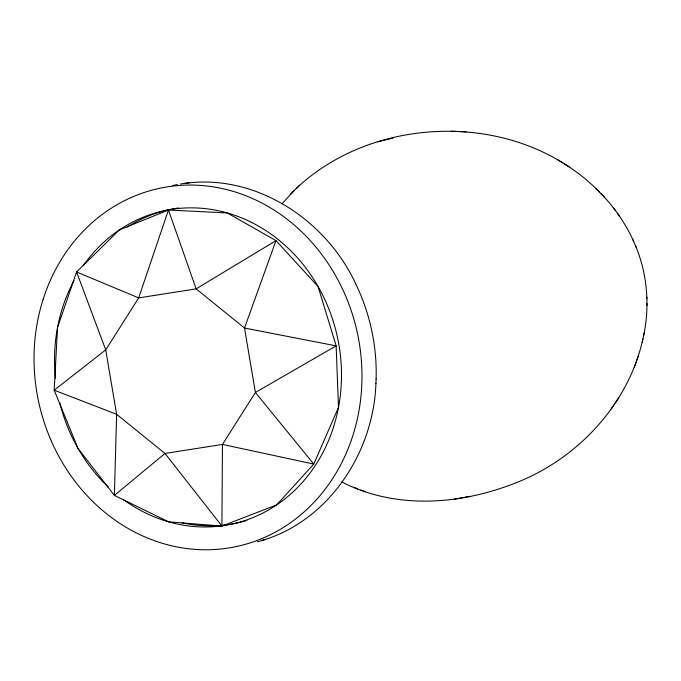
<?xml version="1.0" encoding="UTF-8"?>
<svg xmlns="http://www.w3.org/2000/svg" width="681" height="681" viewBox="0 0 681 681"><rect width="100%" height="100%" fill="white"/><g stroke="black" fill="none" stroke-linecap="round" stroke-linejoin="round"><path stroke-width="1.02" d="M376.108 379.062C377.121 346.28 370.047 313.286 355.678 283.798M635.484 245.679C647.41 273.898 649.895 305.795 643.639 335.699M257.273 541.838C327.11 523.766 373.656 453.546 375.929 383.369M375.929 383.505L376.116 378.942M341.7 481.91C399.16 511.533 468.307 504.11 525.783 478.675C583.021 452.797 629.372 400.777 642.949 338.832M642.174 342.577L644.337 332.294M634.3 367.059L635.96 362.522M636.786 360.24L638.335 356.01M611.138 409.077L614.56 403.986M615.369 402.76L618.646 397.883M282.053 203.789L293.869 190.833M296.175 188.594C365.229 122.946 482.344 112.714 562.864 162.912M290.566 194.119L299.572 185.215M261.904 540.484L265.718 539.275M392.98 138.09L377.725 141.827M172.676 185.479L177.409 184.594M454.355 499.199L461.939 497.802M462.22 497.734L469.805 496.338M180.542 184.015C253.238 171.603 325.722 218.814 355.737 283.909M189.292 182.891L185.317 183.351M451.273 131.237L458.211 131.518M459.232 131.518L466.093 131.799M353.43 487.247L357.78 488.881M360.811 489.997L365.288 491.673M564.106 163.721C576.96 171.612 588.861 181.137 599.382 191.94M557.662 159.694L569.095 166.802M601.068 193.71C616.041 209.016 628.103 227.241 636.105 247.118M596.011 188.501L604.217 196.92M617.386 213.264L619.421 216.073M613.232 207.594L615.471 210.684M632.785 239.448L633.56 241.244M646.831 297.129L646.856 298.712M646.916 303.53L646.95 305.497M246.845 520.454A160.299 142.661 77.9 0 1 222.891 525.213M219.844 525.477A160.299 142.661 77.9 0 1 182.057 522.787M127.194 227.079A160.299 142.661 77.9 0 1 178.533 207.977M83.227 265.667A160.299 142.661 77.9 0 1 280.342 241.27A160.299 142.661 77.9 0 1 318.155 460.977A160.299 142.661 77.9 0 1 123.491 499.633M108.245 486.958A160.299 142.661 77.9 0 1 59.792 402.811M55.493 378.244A160.299 142.661 77.9 0 1 73.974 280.691M222.466 444.421L221.904 526.038L168.76 521.876L114.382 495.427L78 448.362L54.199 390.187L57.544 327.425L76.587 271.966L119.379 229.914L168.445 210.012L227.275 212.949L275.967 240.623L318.036 286.471L336.15 345.863L338.491 407.408L313.762 464.084L276.656 504.919L221.904 526.038L164.981 453.461L116.621 414.295L54.199 390.187L105.725 349.864L138.669 297.912L168.445 210.012L196.154 288.872L244.505 328.046L336.15 345.863L255.401 392.469L222.466 444.421L164.981 453.461L114.382 495.427L116.621 414.295L105.725 349.864L76.587 271.966L138.669 297.912L196.154 288.872L275.967 240.623L244.505 328.046L255.401 392.469L313.762 464.084L222.466 444.421M43.218 299.061A183.198 163.04 77.9 0 0 228.561 548.001A183.198 163.04 77.9 0 0 322.275 255.179A183.198 163.04 77.9 0 0 43.218 299.061"/></g></svg>
